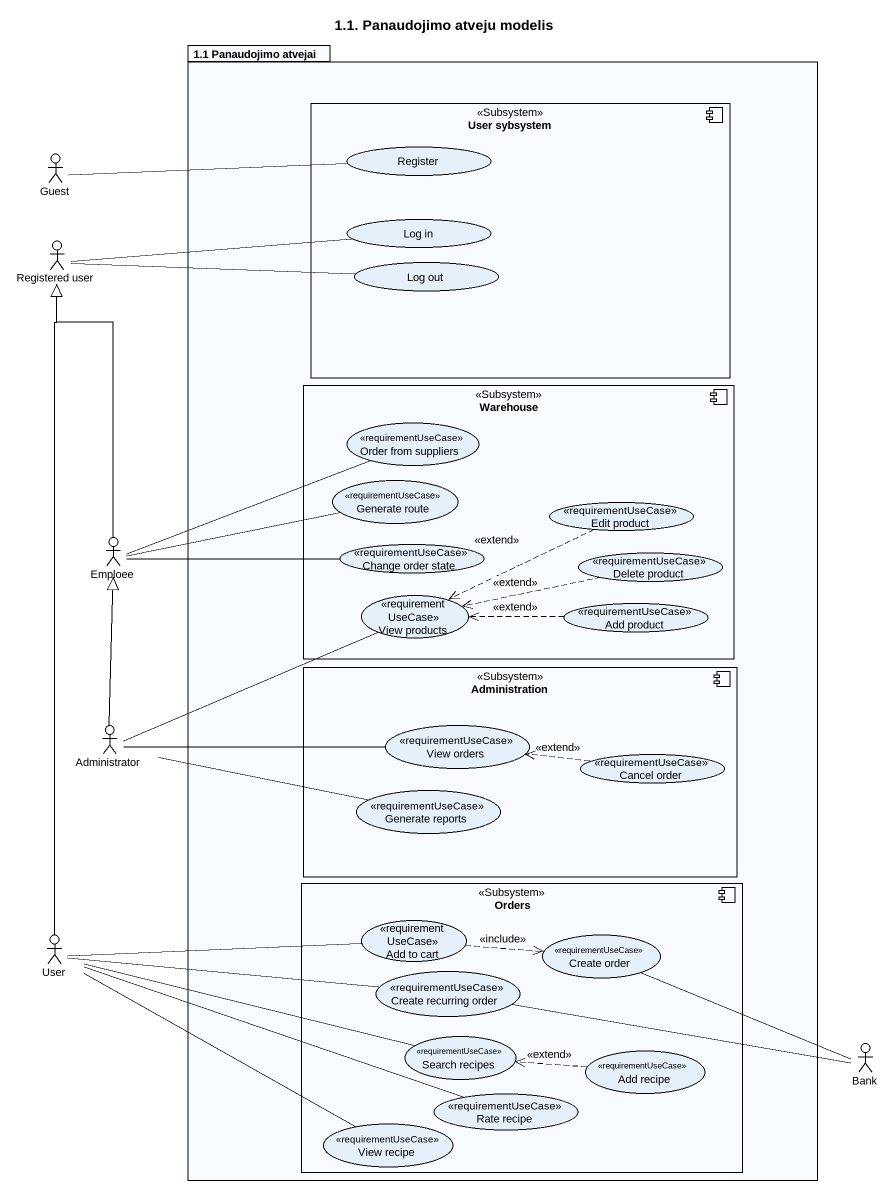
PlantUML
@startuml
title 1.1. Panaudojimo atveju modelis
package "1.1 Panaudojimo atvejai" as p1_1_Panaudojimo_atvejai {
  component "User sybsystem" as User_sybsystem <<Subsystem>> {
    usecase Register
    usecase "Log in" as Log_in
    usecase "Log out" as Log_out
  }
  component Warehouse <<Subsystem>> {
    usecase "Order from suppliers" as Order_from_suppliers <<requirementUseCase>>
    usecase "Generate route" as Generate_route <<requirementUseCase>>
    usecase "Edit product" as Edit_product <<requirementUseCase>>
    usecase "Change order state" as Change_order_state <<requirementUseCase>>
    usecase "Delete product" as Delete_product <<requirementUseCase>>
    usecase "View products" as View_products <<requirementUseCase>>
    usecase "Add product" as Add_product <<requirementUseCase>>
  }
  component Administration <<Subsystem>> {
    usecase "View orders" as View_orders <<requirementUseCase>>
    usecase "Cancel order" as Cancel_order <<requirementUseCase>>
    usecase "Generate reports" as Generate_reports <<requirementUseCase>>
  }
  component Orders <<Subsystem>> {
    usecase "Add to cart" as Add_to_cart <<requirementUseCase>>
    usecase "Create order" as Create_order <<requirementUseCase>>
    usecase "Create recurring order" as Create_recurring_order <<requirementUseCase>>
    usecase "Search recipes" as Search_recipes <<requirementUseCase>>
    usecase "Rate recipe" as Rate_recipe <<requirementUseCase>>
    usecase "Add recipe" as Add_recipe <<requirementUseCase>>
    usecase "View recipe" as View_recipe <<requirementUseCase>>
  }
}
actor Guest
actor "Registered user" as Registered_user
actor Emploee
actor Administrator
actor User
actor Bank
Guest -right- Register
Registered_user -right- Log_in
Registered_user -right- Log_out
Edit_product .left.> View_products : <<extend>>
Emploee -up-|> Registered_user
Emploee -right- Order_from_suppliers
Emploee -right- Generate_route
Emploee -right- Change_order_state
Delete_product .left.> View_products : <<extend>>
Add_product .left.> View_products : <<extend>>
Administrator -up-|> Emploee
Administrator -right- View_products
Administrator -right- View_orders
Administrator -right- Generate_reports
Cancel_order .left.> View_orders : <<extend>>
User -up-|> Registered_user
User -right- Add_to_cart
User -right- Create_recurring_order
User -right- Search_recipes
User -right- Rate_recipe
User -right- View_recipe
Add_to_cart .right.> Create_order : <<include>>
Create_order -right- Bank
Create_recurring_order -right- Bank
Add_recipe .left.> Search_recipes : <<extend>>
@enduml
